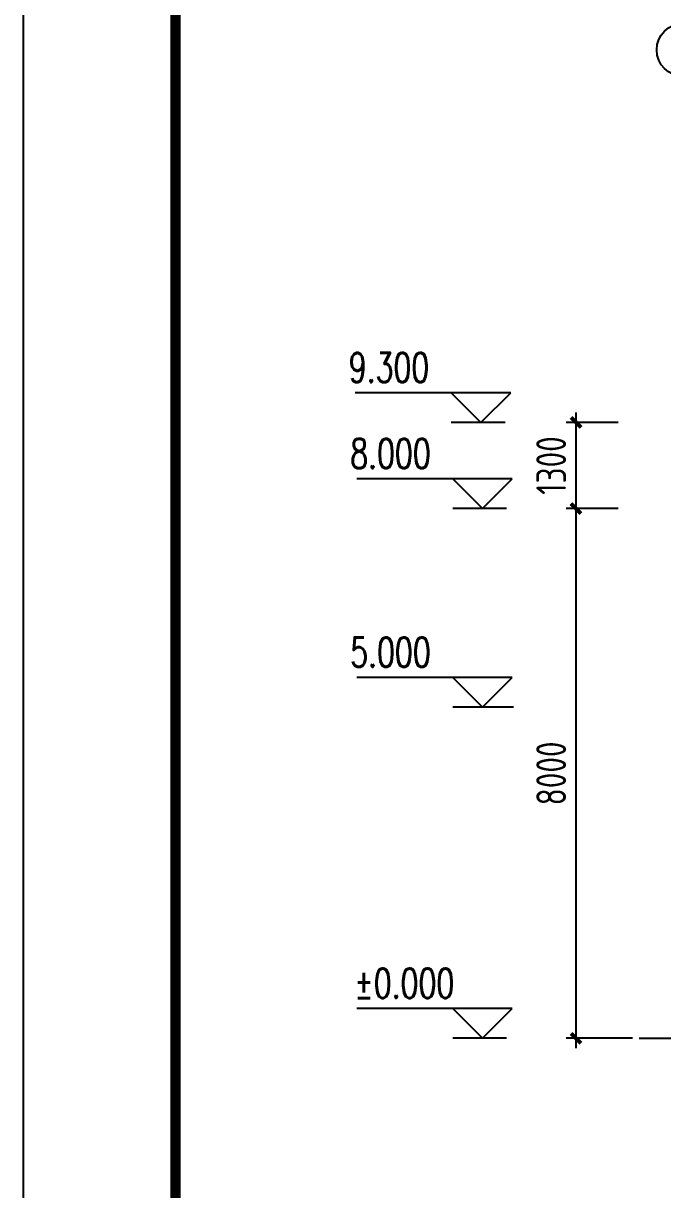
# Model space of a CAD drawing. Extents: x -89996 to 1006241, y -2176 to 440573.
# Drawn here: x 802635 to 812289, y 47291 to 64905 of the extents above; entities that cross this region are included whole.
import ezdxf

# ---------------------------------------------------------------- set-up
doc = ezdxf.new("R2010")
doc.units = 0
doc.header["$LTSCALE"] = 1000
doc.header["$MEASUREMENT"] = 0
doc.linetypes.add('DOTE', pattern=[2.42, 2, -0.2, 0.02, -0.2])
for name, color, linetype in [('AXIS', 3, 'Continuous'), ('AXIS_DIM', 3, 'Continuous'), ('DOTE', 1, 'DOTE'), ('PUB_TEXT', 7, 'Continuous'), ('PUB_TITLE', 4, 'Continuous')]:
    doc.layers.add(name, color=color, linetype=linetype)
doc.styles.add('_TCH_DIM', font='SIMPLEX', dxfattribs={"bigfont": 'GBCBIG'})
doc.styles.add('TSSD_Dimension', font='Tssdeng.shx', dxfattribs={"width": 0.8, "bigfont": 'hztxt.shx'})
doc.dimstyles.new('TSSD_100_150', dxfattribs={"dimtxt": 450, "dimasz": 150, "dimexe": 150, "dimexo": 375, "dimgap": 150, "dimtad": 1, "dimdec": 0, "dimzin": 0, "dimdsep": 46, "dimtxsty": 'TSSD_Dimension', "dimblk": 'ARCHTICK', "dimcen": 0, "dimdle": 150, "dimclrt": 7, "dimadec": 0, "dimazin": 0, "dimtfac": 1, "dimtdec": 0, "dimtix": 1, "dimtmove": 2, "dimatfit": 3, "dimfxl": 0, "dimtolj": 1, "dimtzin": 0, "dimarcsym": 0})

# ---------------------------------------------------------------- blocks, each defined once
blk = doc.blocks.new('_ArchTick')
at = {"color": 0, "linetype": 'ByBlock', "const_width": 0.4}
blk.add_lwpolyline([(-0.5, -0.5), (0.5, 0.5)], dxfattribs=at)
blk = doc.blocks.new('*D1535')
at = {"layer": 'AXIS_DIM', "color": 0, "lineweight": -2, "transparency": 16777216}
for p, q in [((810981, 57427), (810981, 59027)), ((811616, 58877), (810831, 58877)), ((811090, 57577), (810831, 57577))]:
    blk.add_line(p, q, dxfattribs=at)
at = {"layer": 'Defpoints', "color": 0, "transparency": 16777216}
for p in [(810981, 58877), (811991, 58877), (811465, 57577)]:
    blk.add_point(p, dxfattribs=at)
at = {"layer": 'AXIS_DIM', "color": 0, "lineweight": -2, "transparency": 16777216, "xscale": 150, "yscale": 150, "zscale": 150}
for p, rotation in [((810981, 58877), 90), ((810981, 57577), 270)]:
    blk.add_blockref('_ArchTick', p, dxfattribs=dict(at, rotation=rotation))
at = {"layer": 'AXIS_DIM', "color": 7, "transparency": 16777216, "insert": (810606, 58227), "char_height": 450, "attachment_point": 5, "rotation": 90, "style": 'TSSD_Dimension'}
blk.add_mtext('\\A1;1300', dxfattribs=at)
blk = doc.blocks.new('*D1536')
at = {"layer": 'AXIS_DIM', "color": 0, "lineweight": -2, "transparency": 16777216}
for p, q in [((810981, 49427), (810981, 57727)), ((811616, 57577), (810831, 57577)), ((811836, 49577), (810831, 49577))]:
    blk.add_line(p, q, dxfattribs=at)
at = {"layer": 'Defpoints', "color": 0, "transparency": 16777216}
for p in [(810981, 57577), (811991, 57577), (812211, 49577)]:
    blk.add_point(p, dxfattribs=at)
at = {"layer": 'AXIS_DIM', "color": 0, "lineweight": -2, "transparency": 16777216, "xscale": 150, "yscale": 150, "zscale": 150}
for p, rotation in [((810981, 57577), 90), ((810981, 49577), 270)]:
    blk.add_blockref('_ArchTick', p, dxfattribs=dict(at, rotation=rotation))
at = {"layer": 'AXIS_DIM', "color": 7, "transparency": 16777216, "insert": (810606, 53577), "char_height": 450, "attachment_point": 5, "rotation": 90, "style": 'TSSD_Dimension'}
blk.add_mtext('\\A1;8000', dxfattribs=at)

msp = doc.modelspace()

# ---------------------------------------------------------------- linework, layer by layer
at = {"layer": 'AXIS'}
for p, q in [((809995.64, 59327.25), (807648.14, 59327.25)), ((809545.64, 58877.25), (809095.64, 59327.25)), ((809545.64, 58877.25), (809995.64, 59327.25)), ((809910.57, 58877.25), (809095.64, 58877.25)), ((810018.56, 58027.25), (807671.06, 58027.25)), ((809568.56, 57577.25), (809118.56, 58027.25)), ((809568.56, 57577.25), (810018.56, 58027.25)), ((809933.49, 57577.25), (809118.56, 57577.25)), ((810018.56, 55027.25), (807671.06, 55027.25)), ((809568.56, 54577.25), (809118.56, 55027.25)), ((809568.56, 54577.25), (810018.56, 55027.25)), ((810037.93, 54577.25), (809118.56, 54577.25)), ((810018.56, 50027.25), (807671.06, 50027.25)), ((809568.56, 49577.25), (809118.56, 50027.25)), ((809568.56, 49577.25), (810018.56, 50027.25)), ((809933.49, 49577.25), (809118.56, 49577.25))]:
    msp.add_line(p, q, dxfattribs=at)
msp.add_circle((812599.54, 64503.53), 400, dxfattribs=at)
at = {"layer": 'DOTE'}
msp.add_line((811933.05, 49577.28, 4.01), (852895.65, 49577.25, 3.99), dxfattribs=at)
at = {"layer": 'PUB_TITLE'}
msp.add_lwpolyline([(802635.37, 18823.61), (891735.37, 18823.61), (891735.37, 81823.61), (802635.37, 81823.61)], close=True, dxfattribs=at)
at = {"layer": 'PUB_TITLE', "const_width": 159.09}
msp.add_lwpolyline([(804933.35, 19530.68), (804933.35, 80409.47), (890321.23, 80409.47), (890321.23, 19530.68)], close=True, dxfattribs=at)

# ---------------------------------------------------------------- texts
at = {"layer": 'PUB_TEXT', "style": '_TCH_DIM', "width": 0.705882}
for s, p in [('9.300', (807549.07, 59484.75)), ('8.000', (807571.99, 58184.75)), ('5.000', (807571.99, 55184.75)), ('%%P0.000', (807630.49, 50184.75))]:
    msp.add_text(s, height=446.25, dxfattribs=at).set_placement(p)

# ---------------------------------------------------------------- dimensions: what is measured, and where the dimension line sits
at = {"layer": 'AXIS_DIM'}
for base, p1, p2, picture, middle in [((810981.04, 58877.25, 3.99), (811465.32, 57577.25, 3.99), (811991.1, 58877.25, 3.99), '*D1535', (810606.04, 58227.25, 3.99)), ((810981.04, 57577.25, 3.99), (812210.83, 49577.25, 3.99), (811991.1, 57577.25, 3.99), '*D1536', (810606.04, 53577.25, 3.99))]:
    dim = msp.add_linear_dim(base=base, p1=p1, p2=p2, angle=90, dimstyle='TSSD_100_150', dxfattribs=at)
    dim.commit()
    dim.dimension.update_dxf_attribs({"geometry": picture, "text_midpoint": middle})

doc.saveas('drawing.dxf')
